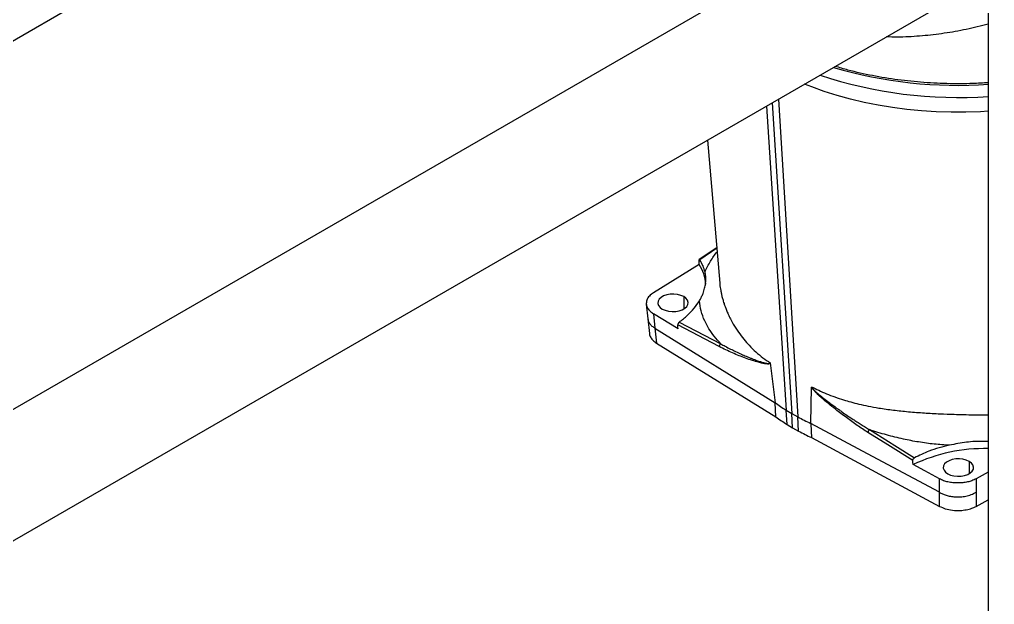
# Model space of a CAD drawing. Header units: millimetres. Extents: x -356 to 237, y 0 to 365.
# Drawn here: x -191.39 to -174.27, y 253.35 to 263.63 of the extents above; entities that cross this region are included whole.
import ezdxf

# ---------------------------------------------------------------- set-up
doc = ezdxf.new("R2010")
doc.units = ezdxf.units.MM

msp = doc.modelspace()

# ---------------------------------------------------------------- linework, layer by layer
at = {"color": 7, "linetype": 'Continuous', "lineweight": 25}
for p, q in [((-183.053, 268.126), (-214.906, 249.737)), ((-175.269, 266.149), (-223.396, 238.365)), ((-222.396, 236.633), (-174.269, 264.417)), ((-174.377, 264.354), (-174.377, 208.903)), ((-178.271, 262.106), (-177.925, 256.765)), ((-178.169, 262.165), (-177.827, 256.705)), ((-178.059, 262.228), (-177.721, 256.648)), ((-179.308, 261.508), (-179.092, 258.997)), ((-179.146, 259.619), (-179.451, 259.411)), ((-179.145, 259.608), (-179.442, 259.405)), ((-179.453, 259.325), (-180.255, 258.829)), ((-179.725, 258.759), (-179.725, 258.542)), ((-180.381, 258.627), (-180.354, 258.367)), ((-180.354, 258.368), (-180.328, 258.113)), ((-180.255, 258.458), (-180.229, 258.206)), ((-179.824, 258.191), (-180.255, 258.458)), ((-179.803, 258.312), (-179.076, 257.932)), ((-180.229, 258.206), (-178.122, 256.897)), ((-180.229, 258.206), (-180.202, 257.944)), ((-179.101, 257.882), (-179.828, 258.262)), ((-180.202, 257.944), (-178.108, 256.647)), ((-178.207, 257.597), (-178.122, 256.897)), ((-177.493, 256.534), (-177.482, 257.17)), ((-178.108, 256.647), (-178.122, 256.897)), ((-177.925, 256.765), (-177.827, 256.705)), ((-177.911, 256.516), (-177.925, 256.765)), ((-177.827, 256.705), (-177.721, 256.648)), ((-177.813, 256.455), (-177.827, 256.705)), ((-177.708, 256.399), (-177.721, 256.648)), ((-177.911, 256.516), (-177.813, 256.455)), ((-177.813, 256.455), (-177.708, 256.399)), ((-177.481, 256.285), (-175.235, 255.076)), ((-174.714, 255.866), (-174.714, 255.649)), ((-174.377, 255.676), (-174.592, 255.56)), ((-175.235, 255.323), (-175.235, 255.323)), ((-175.235, 255.076), (-175.235, 255.323)), ((-174.592, 255.324), (-174.592, 255.076)), ((-174.592, 255.076), (-174.377, 255.192))]:
    msp.add_line(p, q, dxfattribs=at)
at = {"color": 7, "linetype": 'Continuous', "lineweight": 25, "flags": 128}
for points in [[(-174.377, 262.014), (-174.513, 262.006), (-174.772, 261.998), (-175.032, 261.998), (-175.291, 262.006), (-175.549, 262.023), (-175.805, 262.048), (-176.059, 262.081), (-176.309, 262.122), (-176.554, 262.171), (-176.794, 262.228), (-177.029, 262.292), (-177.257, 262.364), (-177.477, 262.444), (-177.602, 262.493)], [(-179.453, 259.325), (-179.454, 259.364), (-179.455, 259.394)], [(-179.725, 258.759), (-179.775, 258.781), (-179.834, 258.797), (-179.897, 258.803), (-179.961, 258.801), (-180.022, 258.79), (-180.077, 258.771), (-180.122, 258.745), (-180.155, 258.713), (-180.174, 258.678), (-180.178, 258.641), (-180.166, 258.605), (-180.14, 258.571), (-180.101, 258.542)], [(-180.101, 258.542), (-180.05, 258.519), (-179.992, 258.504), (-179.929, 258.497), (-179.865, 258.499), (-179.804, 258.51), (-179.749, 258.529), (-179.704, 258.556), (-179.67, 258.587), (-179.651, 258.623), (-179.648, 258.659), (-179.659, 258.696), (-179.685, 258.73), (-179.725, 258.759)], [(-179.824, 258.191), (-179.826, 258.231), (-179.828, 258.262)], [(-175.235, 255.323), (-176.5, 256.001), (-177.493, 256.534)], [(-177.493, 256.534), (-177.486, 256.394), (-177.481, 256.285)], [(-176.463, 256.423), (-176.021, 256.146), (-175.674, 255.928)], [(-175.702, 255.88), (-176.144, 256.157), (-176.491, 256.375)], [(-174.714, 255.866), (-174.764, 255.889), (-174.823, 255.904), (-174.886, 255.911), (-174.95, 255.908), (-175.011, 255.897), (-175.066, 255.878), (-175.111, 255.852), (-175.144, 255.82), (-175.163, 255.785), (-175.167, 255.748), (-175.155, 255.712), (-175.129, 255.678), (-175.09, 255.649)], [(-175.698, 255.809), (-175.7, 255.849), (-175.702, 255.88)], [(-175.235, 255.56), (-175.494, 255.699), (-175.698, 255.809)], [(-175.09, 255.649), (-175.039, 255.626), (-174.981, 255.611), (-174.918, 255.604), (-174.854, 255.606), (-174.793, 255.617), (-174.738, 255.637), (-174.693, 255.663), (-174.659, 255.694), (-174.64, 255.73), (-174.637, 255.767), (-174.648, 255.803), (-174.674, 255.837), (-174.714, 255.866)], [(-174.592, 255.56), (-174.592, 255.428), (-174.592, 255.324)]]:
    msp.add_lwpolyline(points, dxfattribs=at)
at = {"color": 7, "linetype": 'Continuous', "lineweight": 25}
for centre, radius, start, end in [((-174.913, 270.153), 7.683, 253.5112, 274.003), ((-174.919, 269.831), 7.574, 251.4514, 274.1065), ((-180.066, 258.928), 0.731, 3.7738, 32.9619), ((-176.092, 259.731), 3.486, 234.3835, 238.2788), ((-176.086, 259.468), 3.47, 234.3703, 238.2786), ((-175.675, 260.454), 4.322, 241.7342, 245.1085), ((-175.67, 260.189), 4.304, 241.736, 245.1204), ((-174.44, 253.148), 2.943, 88.761, 115.2991)]:
    msp.add_arc(centre, radius, start, end, dxfattribs=at)
for points, knots in [([(-174.377, 263.546), (-174.393, 263.541), (-174.537, 263.501), (-174.811, 263.44), (-175.197, 263.373), (-175.584, 263.332), (-175.907, 263.314), (-176.101, 263.319), (-176.166, 263.321)], [0, 0, 0, 0, 0.028737, 0.248178, 0.464138, 0.677594, 0.893282, 1, 1, 1, 1]), ([(-174.377, 262.517), (-174.47, 262.511), (-174.692, 262.497), (-175.07, 262.496), (-175.508, 262.516), (-175.963, 262.563), (-176.408, 262.637), (-176.775, 262.716), (-176.989, 262.781), (-177.062, 262.804)], [0, 0, 0, 0, 0.1028, 0.246652, 0.417301, 0.586294, 0.752584, 0.915209, 1, 1, 1, 1]), ([(-179.351, 259.192), (-179.336, 259.224), (-179.307, 259.288), (-179.255, 259.379), (-179.202, 259.467), (-179.16, 259.521), (-179.14, 259.547)], [0, 0, 0, 0, 0.254845, 0.509368, 0.75791, 1, 1, 1, 1]), ([(-179.455, 259.394), (-179.455, 259.396), (-179.455, 259.4), (-179.454, 259.405), (-179.453, 259.409), (-179.451, 259.412), (-179.445, 259.411), (-179.443, 259.407), (-179.442, 259.405)], [0, 0, 0, 0, 0.208616, 0.379776, 0.506014, 0.599761, 0.748115, 1, 1, 1, 1]), ([(-179.351, 259.192), (-179.361, 259.228), (-179.382, 259.303), (-179.421, 259.371), (-179.442, 259.405)], [0, 0, 0, 0, 0.486937, 1, 1, 1, 1]), ([(-179.449, 258.685), (-179.443, 258.694), (-179.429, 258.718), (-179.408, 258.762), (-179.387, 258.811), (-179.37, 258.861), (-179.357, 258.905), (-179.345, 258.96), (-179.336, 259.028), (-179.336, 259.111), (-179.346, 259.165), (-179.351, 259.192)], [0, 0, 0, 0, 0.06421, 0.156593, 0.275935, 0.367946, 0.45438, 0.535472, 0.687368, 0.845711, 1, 1, 1, 1]), ([(-179.092, 258.997), (-179.091, 258.99), (-179.089, 258.947), (-179.08, 258.894), (-179.07, 258.838), (-179.064, 258.808), (-179.057, 258.777), (-179.049, 258.745), (-179.04, 258.713), (-179.029, 258.677), (-179.016, 258.634), (-178.998, 258.582), (-178.974, 258.519), (-178.943, 258.447), (-178.903, 258.365), (-178.845, 258.258), (-178.768, 258.138), (-178.674, 258.013), (-178.572, 257.897), (-178.46, 257.787), (-178.337, 257.684), (-178.25, 257.625), (-178.207, 257.597)], [0, 0, 0, 0, 0.012965, 0.075843, 0.093466, 0.111581, 0.130196, 0.149315, 0.168946, 0.1891, 0.214993, 0.247392, 0.286433, 0.332314, 0.385282, 0.445653, 0.544835, 0.635863, 0.718225, 0.816213, 0.910173, 1, 1, 1, 1]), ([(-180.255, 258.829), (-180.281, 258.811), (-180.33, 258.776), (-180.378, 258.701), (-180.386, 258.622), (-180.36, 258.554), (-180.315, 258.499), (-180.276, 258.472), (-180.255, 258.458)], [0, 0, 0, 0, 0.2002787, 0.3834611, 0.5541255, 0.6923682, 0.841255, 1, 1, 1, 1]), ([(-179.803, 258.312), (-179.754, 258.351), (-179.66, 258.425), (-179.54, 258.55), (-179.478, 258.641), (-179.449, 258.685)], [0, 0, 0, 0, 0.362154, 0.694964, 1, 1, 1, 1]), ([(-179.076, 257.932), (-179.114, 257.975), (-179.189, 258.059), (-179.283, 258.193), (-179.363, 258.341), (-179.426, 258.505), (-179.441, 258.626), (-179.449, 258.685)], [0, 0, 0, 0, 0.202783, 0.392014, 0.574799, 0.792343, 1, 1, 1, 1]), ([(-180.352, 258.367), (-180.351, 258.356), (-180.348, 258.326), (-180.323, 258.283), (-180.283, 258.239), (-180.247, 258.218), (-180.229, 258.206)], [0, 0, 0, 0, 0.163625, 0.415931, 0.692323, 1, 1, 1, 1]), ([(-179.803, 258.312), (-179.805, 258.311), (-179.809, 258.308), (-179.815, 258.3), (-179.822, 258.29), (-179.826, 258.278), (-179.828, 258.269), (-179.828, 258.264), (-179.828, 258.262)], [0, 0, 0, 0, 0.117904, 0.243447, 0.502443, 0.757215, 0.882024, 1, 1, 1, 1]), ([(-180.326, 258.113), (-180.326, 258.11), (-180.329, 258.085), (-180.304, 258.04), (-180.263, 257.985), (-180.223, 257.958), (-180.202, 257.944)], [0, 0, 0, 0, 0.043964, 0.340394, 0.65963, 1, 1, 1, 1]), ([(-179.076, 257.932), (-179.08, 257.928), (-179.089, 257.922), (-179.097, 257.908), (-179.101, 257.894), (-179.101, 257.885), (-179.101, 257.882)], [0, 0, 0, 0, 0.262275, 0.570041, 0.80352, 1, 1, 1, 1]), ([(-178.206, 257.589), (-178.208, 257.586), (-178.212, 257.58), (-178.223, 257.577), (-178.24, 257.575), (-178.263, 257.576), (-178.289, 257.579), (-178.316, 257.583), (-178.346, 257.589), (-178.379, 257.597), (-178.437, 257.612), (-178.524, 257.638), (-178.677, 257.691), (-178.873, 257.769), (-179.024, 257.843), (-179.101, 257.882)], [0, 0, 0, 0, 0.010787, 0.020696, 0.035505, 0.063754, 0.092165, 0.118844, 0.150918, 0.186509, 0.224223, 0.341153, 0.471832, 0.730109, 1, 1, 1, 1]), ([(-179.076, 257.932), (-179.049, 257.917), (-178.992, 257.885), (-178.905, 257.84), (-178.81, 257.793), (-178.719, 257.751), (-178.639, 257.717), (-178.578, 257.691), (-178.529, 257.672), (-178.486, 257.655), (-178.446, 257.641), (-178.412, 257.628), (-178.38, 257.618), (-178.352, 257.609), (-178.326, 257.601), (-178.303, 257.595), (-178.283, 257.591), (-178.266, 257.587), (-178.25, 257.585), (-178.237, 257.583), (-178.226, 257.584), (-178.219, 257.585), (-178.213, 257.586), (-178.208, 257.59), (-178.207, 257.594), (-178.207, 257.597)], [0, 0, 0, 0, 0.096525, 0.207044, 0.310755, 0.431478, 0.52416, 0.585461, 0.640735, 0.690201, 0.734049, 0.772429, 0.807279, 0.838719, 0.866802, 0.891575, 0.913277, 0.93209, 0.948055, 0.962825, 0.974488, 0.981293, 0.986758, 0.992719, 1, 1, 1, 1]), ([(-177.482, 257.178), (-177.439, 257.156), (-177.353, 257.112), (-177.216, 257.052), (-177.07, 256.996), (-176.928, 256.949), (-176.786, 256.908), (-176.642, 256.871), (-176.478, 256.835), (-176.276, 256.798), (-176.042, 256.765), (-175.775, 256.737), (-175.502, 256.716), (-175.235, 256.702), (-175.004, 256.694), (-174.804, 256.688), (-174.67, 256.685), (-174.575, 256.684), (-174.524, 256.684), (-174.471, 256.683), (-174.422, 256.683), (-174.39, 256.684), (-174.377, 256.684)], [0, 0, 0, 0, 0.044873, 0.091854, 0.141067, 0.192629, 0.233512, 0.280291, 0.333151, 0.392274, 0.474011, 0.557425, 0.645751, 0.732539, 0.810508, 0.863637, 0.921482, 0.937392, 0.953613, 0.97014, 0.98697, 1, 1, 1, 1]), ([(-176.491, 256.375), (-176.553, 256.415), (-176.682, 256.498), (-176.871, 256.635), (-177.04, 256.763), (-177.185, 256.88), (-177.284, 256.964), (-177.359, 257.031), (-177.4, 257.071), (-177.432, 257.103), (-177.452, 257.126), (-177.467, 257.144), (-177.477, 257.159), (-177.48, 257.166), (-177.482, 257.17)], [0, 0, 0, 0, 0.175432, 0.359423, 0.548664, 0.673366, 0.798852, 0.853042, 0.909803, 0.933351, 0.959156, 0.981036, 0.989686, 1, 1, 1, 1]), ([(-177.479, 257.17), (-177.478, 257.168), (-177.475, 257.161), (-177.466, 257.15), (-177.434, 257.113), (-177.373, 257.059), (-177.286, 256.988), (-177.216, 256.933), (-177.161, 256.892), (-177.126, 256.865), (-177.091, 256.84), (-177.057, 256.815), (-177.021, 256.789), (-176.976, 256.757), (-176.912, 256.712), (-176.835, 256.659), (-176.755, 256.606), (-176.682, 256.558), (-176.609, 256.512), (-176.536, 256.467), (-176.487, 256.437), (-176.463, 256.423)], [0, 0, 0, 0, 0.0058574, 0.0175188, 0.0327726, 0.1234444, 0.2088342, 0.2997876, 0.3343765, 0.3714215, 0.4047291, 0.4370945, 0.4721103, 0.5097944, 0.5672312, 0.6573313, 0.7300541, 0.7957878, 0.8641359, 0.933791, 1, 1, 1, 1]), ([(-176.463, 256.423), (-176.466, 256.42), (-176.472, 256.416), (-176.478, 256.408), (-176.482, 256.401), (-176.486, 256.394), (-176.489, 256.386), (-176.49, 256.379), (-176.491, 256.375)], [0, 0, 0, 0, 0.23293, 0.369263, 0.51132, 0.651661, 0.783123, 1, 1, 1, 1]), ([(-175.057, 256.149), (-175.147, 256.155), (-175.329, 256.166), (-175.6, 256.204), (-175.879, 256.257), (-176.168, 256.328), (-176.364, 256.391), (-176.463, 256.423)], [0, 0, 0, 0, 0.188738, 0.380876, 0.569883, 0.782579, 1, 1, 1, 1]), ([(-175.057, 256.149), (-175.119, 256.135), (-175.241, 256.106), (-175.45, 256.037), (-175.59, 255.969), (-175.674, 255.928)], [0, 0, 0, 0, 0.28997, 0.573624, 1, 1, 1, 1]), ([(-174.377, 256.214), (-174.381, 256.214), (-174.41, 256.216), (-174.465, 256.218), (-174.541, 256.218), (-174.639, 256.214), (-174.763, 256.203), (-174.91, 256.18), (-175.009, 256.159), (-175.057, 256.149)], [0, 0, 0, 0, 0.016921, 0.130162, 0.240699, 0.348516, 0.557364, 0.784766, 1, 1, 1, 1]), ([(-175.702, 255.88), (-175.702, 255.885), (-175.701, 255.894), (-175.695, 255.908), (-175.686, 255.92), (-175.678, 255.926), (-175.674, 255.928)], [0, 0, 0, 0, 0.230161, 0.488741, 0.753202, 1, 1, 1, 1]), ([(-175.235, 255.323), (-175.235, 255.323), (-175.235, 255.324), (-175.235, 255.324), (-175.235, 255.325), (-175.235, 255.326), (-175.235, 255.328), (-175.235, 255.331), (-175.235, 255.338), (-175.235, 255.349), (-175.235, 255.37), (-175.235, 255.406), (-175.235, 255.471), (-175.235, 255.525), (-175.235, 255.56)], [0, 0, 0, 0, 0.001708, 0.003038, 0.005421, 0.009671, 0.017277, 0.03084, 0.055068, 0.09834, 0.17561, 0.313587, 0.559993, 1, 1, 1, 1]), ([(-174.592, 255.56), (-174.616, 255.548), (-174.664, 255.525), (-174.743, 255.503), (-174.827, 255.49), (-174.914, 255.485), (-175.001, 255.49), (-175.084, 255.503), (-175.163, 255.525), (-175.211, 255.548), (-175.235, 255.56)], [0, 0, 0, 0, 0.12005, 0.238363, 0.368916, 0.499792, 0.630962, 0.761168, 0.880324, 1, 1, 1, 1]), ([(-175.235, 255.323), (-175.217, 255.314), (-175.18, 255.293), (-175.116, 255.27), (-175.041, 255.252), (-174.958, 255.242), (-174.867, 255.242), (-174.773, 255.254), (-174.678, 255.279), (-174.62, 255.309), (-174.592, 255.324)], [0, 0, 0, 0, 0.088837, 0.19029, 0.304403, 0.430372, 0.566364, 0.70941, 0.855507, 1, 1, 1, 1]), ([(-175.235, 255.323), (-175.235, 255.323), (-175.235, 255.323), (-175.235, 255.323), (-175.235, 255.323)], [0, 0, 0, 0, 0.55992, 1, 1, 1, 1]), ([(-175.235, 255.076), (-175.201, 255.061), (-175.128, 255.028), (-175.004, 255.005), (-174.879, 255), (-174.766, 255.014), (-174.672, 255.038), (-174.617, 255.064), (-174.592, 255.076)], [0, 0, 0, 0, 0.166099, 0.359772, 0.566644, 0.72572, 0.872056, 1, 1, 1, 1])]:
    msp.add_open_spline(points, degree=3, knots=knots, dxfattribs=at)

doc.saveas('drawing.dxf')
